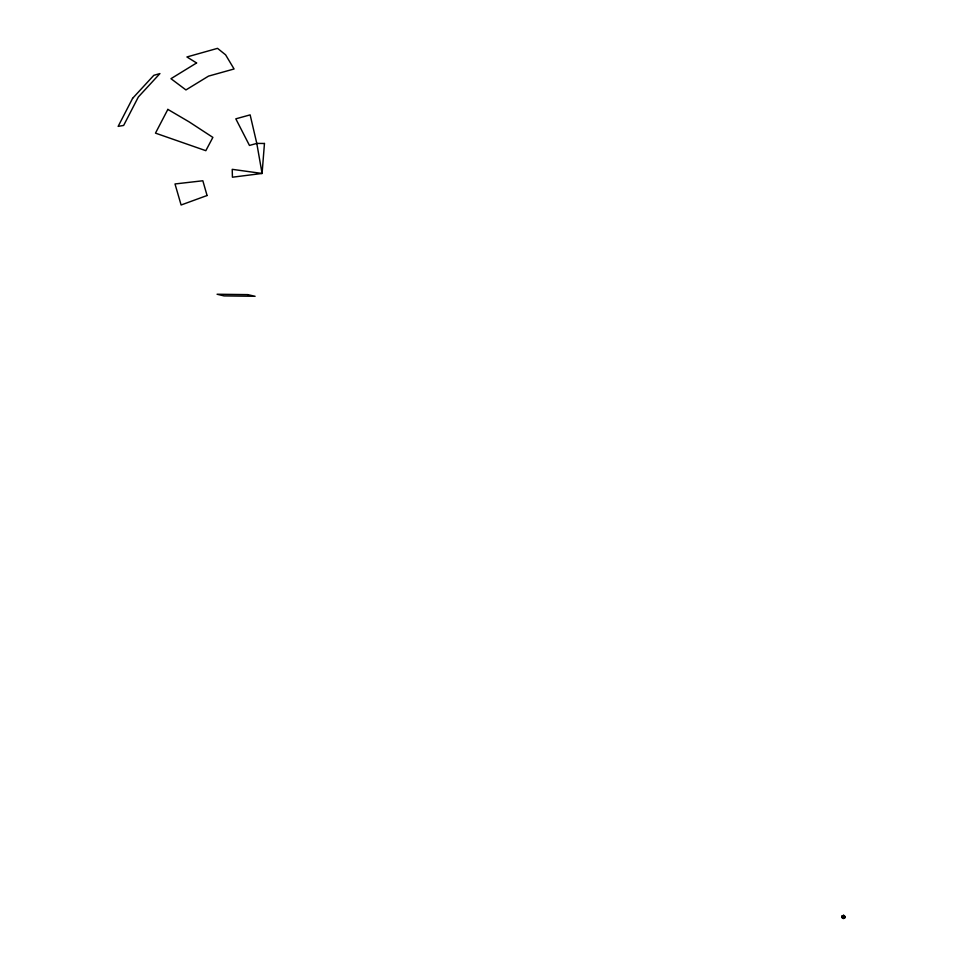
<?xml version="1.0" encoding="UTF-8"?>
<svg xmlns="http://www.w3.org/2000/svg" width="967" height="967" viewBox="0 0 967 967"><rect width="100%" height="100%" fill="white"/><g stroke="black" fill="none" stroke-linecap="round" stroke-linejoin="round"><path stroke-width="1.45" d="M842.728 916.764L842.511 915.604L844.711 916.607M842.342 917.768L844.384 918.348L844.517 916.523M844.409 918.167L843.224 918.505L841.858 916.764L842.74 915.676M842.487 917.042L843.937 916.136M844.022 918.118C844.179 914.262 845.533 917.357 843.756 917.731L842.487 918.07L841.967 916.462M844.554 915.942L844.409 916.68M844.276 918.203L844.82 917.345L843.466 915.459L844.542 916.716M843.369 915.773L844.046 915.87M842.511 917.659L842.269 916.378M841.858 916.764L842.595 916.353M843.816 915.459L842.487 915.846M842.438 915.954L843.973 915.628M843.067 918.239L843.937 917.719M844.022 916.245L844.699 916.257M844.469 917.913L844.759 917.175L844.203 917.635M844.699 917.502L844.384 918.348M842.136 917.61L843.417 918.239M841.786 916.535L843.393 918.469M842.837 915.991L843.309 916.535M843.695 915.278L844.155 916.656M842.511 915.604L842.849 916.837M264.462 143.467L262.081 173.456L232.418 177.203L232.225 169.334L262.081 173.456L256.799 143.418L250.139 114.88L235.815 118.832L249.462 145.437L256.799 143.418L264.462 143.467M132.6 98.344L118.155 126.363L123.643 125.444L138.354 96.966L159.93 73.577L153.826 75.317L132.6 98.344M167.859 109.392L155.482 133.132L205.826 150.683L212.873 137.387L189.133 121.878L167.859 109.392M196.591 62.964L170.966 78.69L185.942 89.931L208.534 76.115L234.074 68.983L225.589 54.817L217.539 48.35L186.933 56.968L196.591 62.964M207.071 195.515L181.107 204.992L175.003 183.96L202.84 180.769L207.071 195.515M247.697 294.621L217.079 294.246L224.006 295.902L255.095 296.289L247.697 294.621"/></g></svg>
